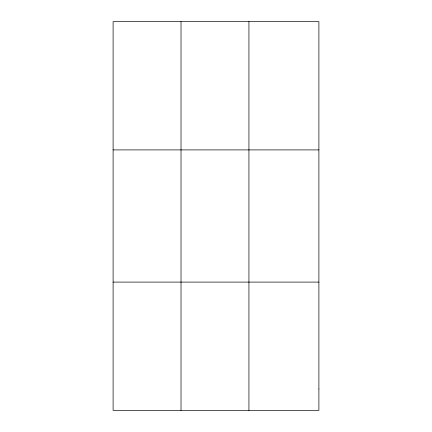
<?xml version="1.0" encoding="UTF-8"?>
<svg xmlns="http://www.w3.org/2000/svg" width="432" height="432" viewBox="0 0 432 432"><rect width="100%" height="100%" fill="white"/><g stroke="black" fill="none" stroke-linecap="round" stroke-linejoin="round"><path stroke-width="0.65" d="M181.013 21.6L181.013 410.4M248.929 21.6L248.929 410.4M113.103 149.904L318.897 149.904M113.103 282.096L318.897 282.096M318.897 389.016L318.897 410.4L113.103 410.4L113.103 21.6L318.897 21.6L318.897 389.016"/></g></svg>
